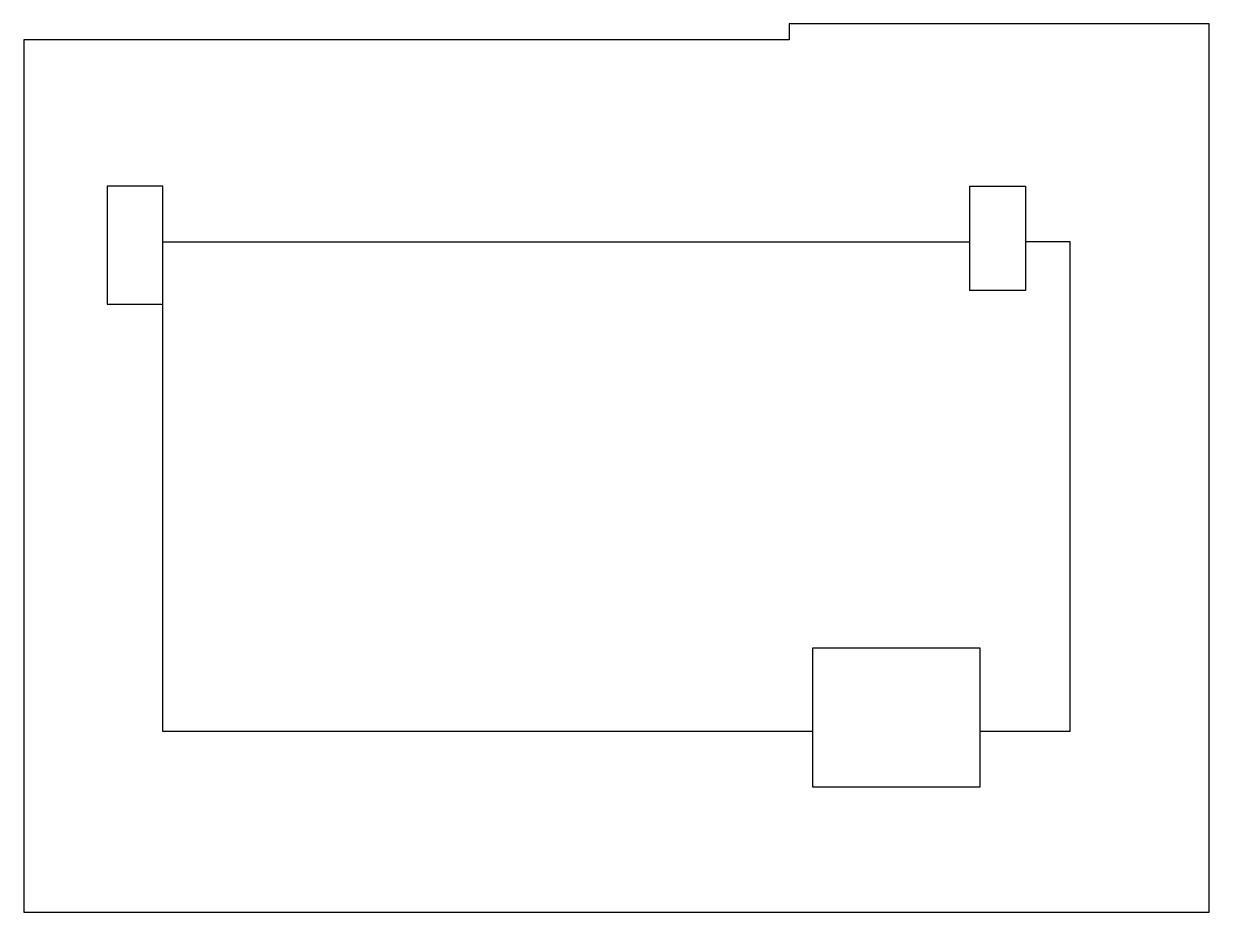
# Model space of a CAD drawing. Header units: metres. Extents: x -681087 to 1033303, y 74272 to 2630761.
# Drawn here: x -681087 to -672567, y 2275454 to 2281841 of the extents above; entities that cross this region are included whole.
import ezdxf

# ---------------------------------------------------------------- set-up
doc = ezdxf.new("R2010")
doc.units = ezdxf.units.M
doc.layers.add('SKELETON_CLEAN', color=7, linetype='Continuous')
doc.layers.add('SKELETON_ORIGINAL', color=8, linetype='Continuous')

msp = doc.modelspace()

# ---------------------------------------------------------------- linework, layer by layer
at = {"layer": 'SKELETON_CLEAN'}
for p, q in [((-672567.2, 2281841), (-675587.2, 2281841)), ((-675587.2, 2281841), (-675587.2, 2281724.3)), ((-672567.2, 2275454.3), (-672567.2, 2281841)), ((-681087.1, 2281724.3), (-681087.1, 2275454.3)), ((-675587.2, 2281724.3), (-681087.1, 2281724.3)), ((-680087.2, 2280674.3), (-680487.2, 2280674.3)), ((-680487.2, 2280674.3), (-680487.2, 2279824.3)), ((-680087.2, 2279824.3), (-680087.2, 2280674.3)), ((-674287.2, 2279924.3), (-674287.2, 2280674.3)), ((-674287.2, 2280674.3), (-673887.2, 2280674.3)), ((-673887.2, 2280674.3), (-673887.2, 2279924.3)), ((-680087.2, 2276754.3), (-680087.2, 2280274.3)), ((-680087.2, 2280274.3), (-674287.2, 2280274.3)), ((-673567.2, 2280274.3), (-673887.2, 2280274.3)), ((-673567.2, 2276754.3), (-673567.2, 2280274.3)), ((-673887.2, 2279924.3), (-674287.2, 2279924.3)), ((-680487.2, 2279824.3), (-680087.2, 2279824.3)), ((-675417.1, 2277354.3), (-674217.2, 2277354.3)), ((-675417.1, 2276354.3), (-675417.1, 2277354.3)), ((-674217.2, 2277354.3), (-674217.2, 2276354.3)), ((-675417.1, 2276754.3), (-680087.2, 2276754.3)), ((-673567.2, 2276754.3), (-674217.2, 2276754.3)), ((-674217.2, 2276354.3), (-675417.1, 2276354.3)), ((-681087.1, 2275454.3), (-672567.2, 2275454.3))]:
    msp.add_line(p, q, dxfattribs=at)
at = {"layer": 'SKELETON_ORIGINAL'}
for p, q in [((-672567.2, 2281841), (-675587.2, 2281841)), ((-675587.2, 2281841), (-675587.2, 2281724.3)), ((-672567.2, 2275454.3), (-672567.2, 2281841)), ((-681087.1, 2281724.3), (-681087.1, 2275454.3)), ((-675587.2, 2281724.3), (-681087.1, 2281724.3)), ((-680087.2, 2280674.3), (-680487.2, 2280674.3)), ((-680487.2, 2280674.3), (-680487.2, 2279824.3)), ((-680087.2, 2279824.3), (-680087.2, 2280674.3)), ((-674287.2, 2279924.3), (-674287.2, 2280674.3)), ((-674287.2, 2280674.3), (-673887.2, 2280674.3)), ((-673887.2, 2280674.3), (-673887.2, 2279924.3)), ((-680087.2, 2276754.3), (-680087.2, 2280274.3)), ((-680087.2, 2280274.3), (-674287.2, 2280274.3)), ((-673567.2, 2280274.3), (-673887.2, 2280274.3)), ((-673567.2, 2276754.3), (-673567.2, 2280274.3)), ((-673887.2, 2279924.3), (-674287.2, 2279924.3)), ((-680487.2, 2279824.3), (-680087.2, 2279824.3)), ((-675417.1, 2277354.3), (-674217.2, 2277354.3)), ((-675417.1, 2276354.3), (-675417.1, 2277354.3)), ((-674217.2, 2277354.3), (-674217.2, 2276354.3)), ((-675417.1, 2276754.3), (-680087.2, 2276754.3)), ((-673567.2, 2276754.3), (-674217.2, 2276754.3)), ((-674217.2, 2276354.3), (-675417.1, 2276354.3)), ((-681087.1, 2275454.3), (-672567.2, 2275454.3))]:
    msp.add_line(p, q, dxfattribs=at)

doc.saveas('drawing.dxf')
